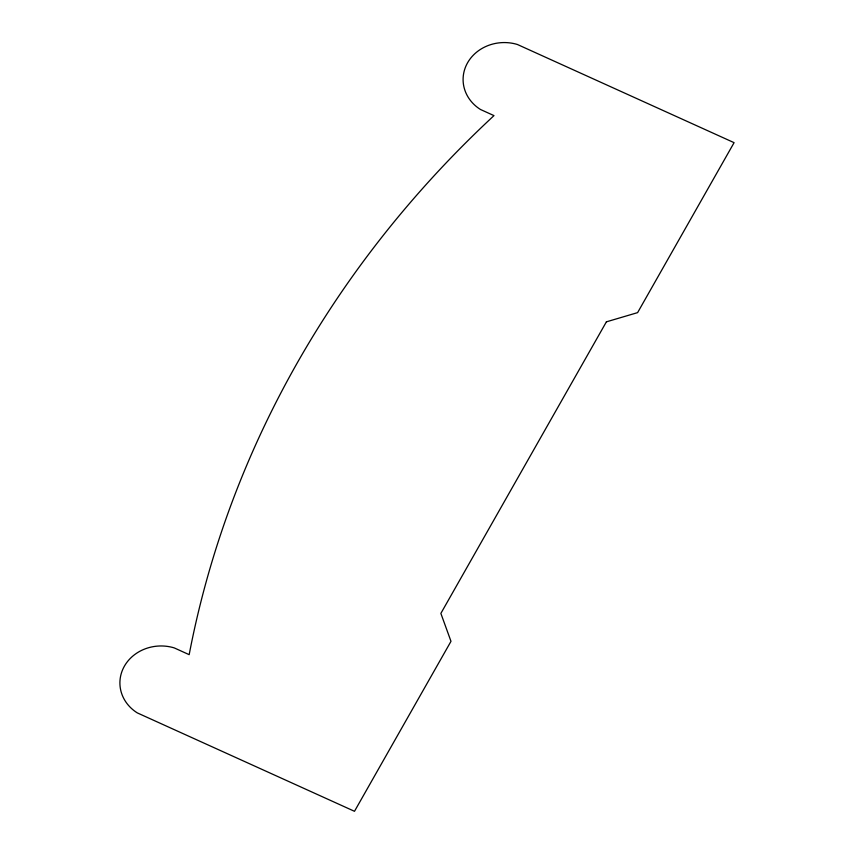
<?xml version="1.0" encoding="UTF-8"?>
<svg xmlns="http://www.w3.org/2000/svg" width="854" height="854" viewBox="0 0 854 854"><rect width="100%" height="100%" fill="white"/><g stroke="black" fill="none" stroke-linecap="round" stroke-linejoin="round"><path stroke-width="1.28" d="M606.393 321.841L440.867 613.407L450.987 641.333L354.495 811.3L137.302 712.898A41.013 36.765 -1.3 0 1 124.385 666.184A41.013 36.765 -1.3 0 1 174.205 647.887L189.172 654.666A1137.966 1020.167 -1.3 0 1 493.986 115.61L480.482 109.493A41.013 36.765 -1.3 0 1 467.576 62.78A41.013 36.765 -1.3 0 1 517.385 44.483L734.088 142.661L637.607 312.628L606.393 321.841"/></g></svg>
